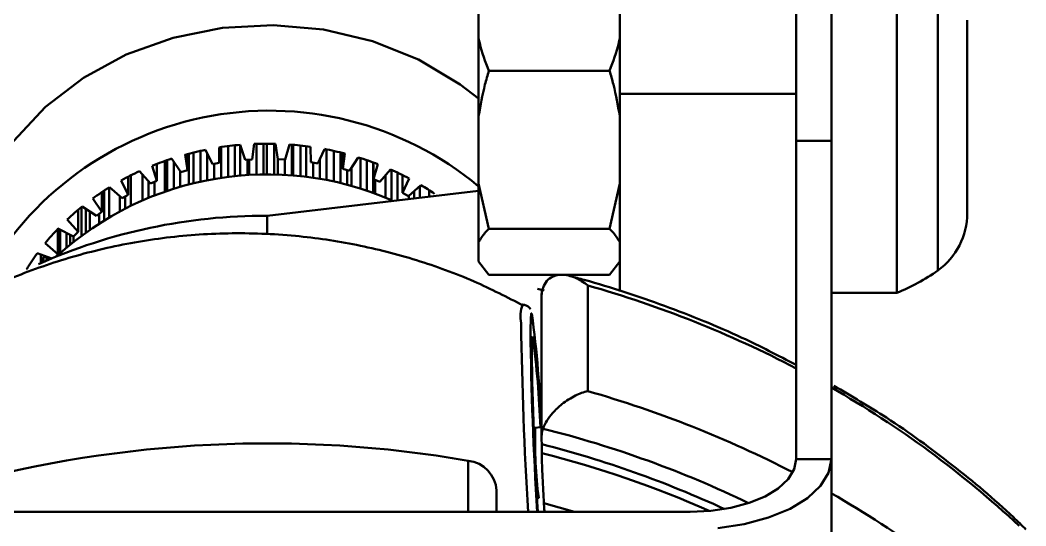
# Model space of a CAD drawing. Header units: millimetres. Extents: x 4430 to 5189, y 950 to 1287.
# Drawn here: x 4771.1 to 4799.61, y 1125.17 to 1139.52 of the extents above; entities that cross this region are included whole.
import ezdxf

# ---------------------------------------------------------------- set-up
doc = ezdxf.new("R2010")
doc.units = ezdxf.units.MM
doc.header["$LTSCALE"] = 0.5
doc.layers.add('BOL', color=7, linetype='Continuous', lineweight=50)

msp = doc.modelspace()

# ---------------------------------------------------------------- linework, layer by layer
at = {"layer": 'BOL'}
for p, q in [((4795.952, 1141.782), (4795.952, 1131.783)), ((4793.098, 1136.096), (4793.098, 1141.096)), ((4794.098, 1141.096), (4794.098, 1136.096)), ((4797.118, 1141.147), (4797.118, 1132.419)), ((4784.098, 1140.356), (4784.098, 1139.002)), ((4788.098, 1140.162), (4788.098, 1137.43)), ((4797.952, 1139.522), (4797.952, 1136.807)), ((4775.436, 1139.019), (4776.836, 1139.301)), ((4776.836, 1139.301), (4778.27, 1139.379)), ((4778.27, 1139.379), (4779.699, 1139.252)), ((4779.699, 1139.252), (4781.085, 1138.922)), ((4774.109, 1138.542), (4775.436, 1139.019)), ((4781.085, 1138.922), (4782.389, 1138.4)), ((4784.098, 1136.796), (4784.098, 1139.002)), ((4772.891, 1137.882), (4774.109, 1138.542)), ((4782.389, 1138.4), (4783.576, 1137.699)), ((4787.809, 1138.086), (4784.387, 1138.086)), ((4771.815, 1137.058), (4772.891, 1137.882)), ((4783.576, 1137.699), (4784.098, 1137.302)), ((4788.098, 1137.43), (4793.098, 1137.43)), ((4788.098, 1131.824), (4788.098, 1137.43)), ((4770.91, 1136.091), (4771.815, 1137.058)), ((4784.098, 1136.796), (4784.098, 1134.887)), ((4797.952, 1136.807), (4797.952, 1134.043)), ((4794.098, 1136.096), (4793.098, 1136.096)), ((4793.098, 1127.067), (4793.098, 1136.096)), ((4794.098, 1127.067), (4794.098, 1136.096)), ((4776.017, 1135.766), (4776.017, 1134.886)), ((4776.208, 1135.81), (4776.208, 1134.928)), ((4776.351, 1135.841), (4776.55, 1135.436)), ((4776.744, 1135.911), (4776.746, 1135.471)), ((4776.746, 1135.911), (4776.746, 1135.471)), ((4776.796, 1135.918), (4776.796, 1135.032)), ((4776.993, 1135.945), (4776.993, 1135.058)), ((4777.19, 1135.968), (4777.19, 1135.079)), ((4777.337, 1135.982), (4777.474, 1135.559)), ((4777.338, 1135.979), (4777.338, 1135.093)), ((4777.737, 1136.007), (4777.673, 1135.571)), ((4777.796, 1136.009), (4777.796, 1135.119)), ((4777.995, 1136.014), (4777.995, 1135.124)), ((4778.09, 1136.014), (4778.09, 1135.124)), ((4778.298, 1136.012), (4778.298, 1135.122)), ((4778.336, 1136.011), (4778.408, 1135.576)), ((4778.736, 1135.991), (4778.608, 1135.566)), ((4778.802, 1135.986), (4778.802, 1135.097)), ((4778.843, 1135.983), (4778.843, 1135.094)), ((4779.048, 1135.963), (4779.048, 1135.075)), ((4779.206, 1135.945), (4779.206, 1135.057)), ((4779.331, 1135.928), (4779.337, 1135.489)), ((4779.725, 1135.864), (4779.534, 1135.457)), ((4779.783, 1135.853), (4779.783, 1134.969)), ((4779.992, 1135.81), (4779.992, 1134.927)), ((4780.181, 1135.766), (4780.181, 1134.885)), ((4780.245, 1135.75), (4780.245, 1135.298)), ((4775.2, 1135.524), (4775.2, 1134.654)), ((4775.27, 1135.549), (4775.27, 1134.677)), ((4775.395, 1135.59), (4775.652, 1135.211)), ((4775.453, 1135.505), (4775.453, 1134.735)), ((4775.774, 1135.704), (4775.841, 1135.268)), ((4775.841, 1135.722), (4775.841, 1135.268)), ((4775.881, 1135.732), (4775.881, 1134.853)), ((4776.398, 1135.745), (4776.398, 1134.966)), ((4776.746, 1135.471), (4776.55, 1135.436)), ((4777.673, 1135.571), (4777.474, 1135.559)), ((4777.545, 1135.563), (4777.545, 1135.108)), ((4777.596, 1135.566), (4777.596, 1135.111)), ((4778.403, 1135.604), (4778.403, 1135.119)), ((4778.608, 1135.566), (4778.408, 1135.576)), ((4778.603, 1135.567), (4778.603, 1135.11)), ((4779.534, 1135.457), (4779.337, 1135.489)), ((4779.402, 1135.478), (4779.402, 1135.032)), ((4779.598, 1135.595), (4779.598, 1135.001)), ((4780.305, 1135.735), (4780.245, 1135.298)), ((4780.686, 1135.627), (4780.435, 1135.244)), ((4780.747, 1135.607), (4780.747, 1134.733)), ((4780.927, 1135.548), (4780.927, 1134.677)), ((4781.107, 1135.484), (4781.107, 1134.615)), ((4781.117, 1135.48), (4781.117, 1135.007)), ((4774.484, 1135.234), (4774.796, 1134.888)), ((4774.843, 1135.389), (4774.975, 1134.965)), ((4774.975, 1135.441), (4774.975, 1134.965)), ((4775.634, 1135.238), (4775.634, 1134.787)), ((4775.841, 1135.268), (4775.652, 1135.211)), ((4776.598, 1135.445), (4776.598, 1135.001)), ((4780.435, 1135.244), (4780.245, 1135.298)), ((4780.371, 1135.263), (4780.371, 1134.839)), ((4780.492, 1135.331), (4780.492, 1134.807)), ((4781.241, 1135.433), (4781.117, 1135.007)), ((4781.603, 1135.283), (4781.298, 1134.933)), ((4781.628, 1135.272), (4781.628, 1134.413)), ((4781.796, 1135.195), (4781.796, 1134.406)), ((4773.967, 1134.973), (4774.161, 1134.567)), ((4774.161, 1135.077), (4774.161, 1134.567)), ((4774.233, 1135.114), (4774.233, 1134.262)), ((4774.564, 1135.146), (4774.564, 1134.412)), ((4774.568, 1135.141), (4774.568, 1134.413)), ((4774.739, 1134.951), (4774.739, 1134.484)), ((4774.975, 1134.965), (4774.796, 1134.888)), ((4774.908, 1134.936), (4774.908, 1134.55)), ((4781.298, 1134.933), (4781.117, 1135.007)), ((4781.163, 1134.989), (4781.163, 1134.596)), ((4781.461, 1135.12), (4781.461, 1134.482)), ((4781.938, 1135.126), (4781.938, 1134.621)), ((4782.125, 1135.03), (4781.938, 1134.621)), ((4773.413, 1134.638), (4773.413, 1134.082)), ((4773.481, 1134.683), (4773.481, 1133.854)), ((4773.619, 1134.77), (4773.619, 1133.937)), ((4773.634, 1134.779), (4773.995, 1134.471)), ((4778.098, 1133.97), (4784.098, 1134.677)), ((4782.106, 1134.527), (4781.938, 1134.621)), ((4782.462, 1134.84), (4782.106, 1134.527)), ((4782.274, 1134.675), (4782.274, 1134.462)), ((4782.427, 1134.81), (4782.427, 1134.48)), ((4782.695, 1134.696), (4782.695, 1134.512)), ((4784.098, 1134.887), (4784.387, 1133.597)), ((4784.098, 1133.222), (4784.098, 1134.887)), ((4788.098, 1134.887), (4787.809, 1133.597)), ((4773.16, 1134.463), (4773.413, 1134.082)), ((4773.922, 1134.533), (4773.922, 1134.106)), ((4774.161, 1134.567), (4773.995, 1134.471)), ((4774.078, 1134.519), (4774.078, 1134.186)), ((4782.122, 1134.541), (4782.122, 1134.444)), ((4788.078, 1134.295), (4788.098, 1134.329)), ((4772.745, 1134.139), (4772.745, 1133.517)), ((4772.836, 1134.215), (4772.836, 1133.415)), ((4772.859, 1134.233), (4773.263, 1133.967)), ((4772.957, 1134.169), (4772.957, 1133.504)), ((4773.075, 1134.091), (4773.075, 1133.589)), ((4773.413, 1134.082), (4773.263, 1133.967)), ((4772.436, 1133.866), (4772.745, 1133.517)), ((4773.342, 1134.027), (4773.342, 1133.767)), ((4778.098, 1133.97), (4778.098, 1133.428)), ((4772.166, 1133.598), (4772.166, 1132.881)), ((4772.172, 1133.604), (4772.613, 1133.386)), ((4772.233, 1133.574), (4772.233, 1132.908)), ((4772.414, 1133.485), (4772.414, 1133.072)), ((4772.745, 1133.517), (4772.613, 1133.386)), ((4787.809, 1133.597), (4784.387, 1133.597)), ((4771.808, 1133.193), (4772.166, 1132.881)), ((4772.513, 1133.436), (4772.513, 1133.157)), ((4772.611, 1133.387), (4772.611, 1133.238)), ((4784.098, 1133.222), (4784.098, 1132.668)), ((4771.585, 1132.904), (4771.996, 1132.758)), ((4771.687, 1132.868), (4771.687, 1132.625)), ((4771.759, 1132.803), (4771.735, 1132.646)), ((4771.759, 1132.803), (4771.843, 1132.805)), ((4771.759, 1132.803), (4771.759, 1132.656)), ((4771.843, 1132.812), (4771.843, 1132.693)), ((4771.896, 1132.793), (4771.896, 1132.716)), ((4771.947, 1132.775), (4771.947, 1132.738)), ((4772.166, 1132.881), (4772.107, 1132.804)), ((4784.098, 1132.668), (4784.387, 1132.293)), ((4788.098, 1132.668), (4787.809, 1132.293)), ((4771.286, 1132.455), (4771.3, 1132.445)), ((4787.809, 1132.293), (4784.387, 1132.293)), ((4785.953, 1131.848), (4785.763, 1131.897)), ((4787.192, 1131.994), (4787.192, 1128.994)), ((4794.098, 1131.783), (4795.952, 1131.783)), ((4785.878, 1131.672), (4785.878, 1127.672)), ((4785.595, 1131.206), (4785.585, 1131.178)), ((4785.604, 1131.201), (4785.595, 1131.206)), ((4785.574, 1131.068), (4785.566, 1130.71)), ((4785.585, 1131.178), (4785.574, 1131.068)), ((4785.606, 1130.351), (4785.602, 1130.123)), ((4785.61, 1130.442), (4785.606, 1130.351)), ((4785.631, 1130.543), (4785.61, 1130.442)), ((4785.635, 1130.537), (4785.631, 1130.543)), ((4785.846, 1128.383), (4785.878, 1128.386)), ((4785.878, 1127.967), (4785.658, 1127.956)), ((4785.703, 1127.958), (4785.658, 1127.956)), ((4785.889, 1127.486), (4785.88, 1127.623)), ((4785.889, 1127.236), (4785.889, 1127.486)), ((4783.804, 1125.567), (4783.804, 1127.02)), ((4793.098, 1127.067), (4793.04, 1126.775)), ((4794.098, 1127.067), (4793.098, 1127.067)), ((4794.021, 1126.677), (4794.098, 1127.067)), ((4794.098, 1049.125), (4794.098, 1127.067)), ((4793.04, 1126.775), (4792.87, 1126.493)), ((4793.793, 1126.302), (4794.021, 1126.677)), ((4792.87, 1126.493), (4792.592, 1126.234)), ((4784.607, 1125.567), (4784.607, 1126.171)), ((4792.592, 1126.234), (4792.219, 1126.007)), ((4793.424, 1125.956), (4793.793, 1126.302)), ((4785.755, 1125.959), (4785.8, 1125.961)), ((4785.755, 1125.959), (4785.8, 1125.961)), ((4785.964, 1125.567), (4785.948, 1125.816)), ((4786.819, 1125.567), (4785.948, 1125.816)), ((4791.765, 1125.82), (4791.246, 1125.681)), ((4792.219, 1126.007), (4791.765, 1125.82)), ((4792.926, 1125.653), (4793.424, 1125.956)), ((4790.098, 1125.567), (4764.098, 1125.567)), ((4785.962, 1125.567), (4785.959, 1125.648)), ((4790.683, 1125.596), (4790.098, 1125.567)), ((4791.246, 1125.681), (4790.683, 1125.596)), ((4792.32, 1125.404), (4792.926, 1125.653)), ((4790.878, 1125.106), (4791.629, 1125.219)), ((4791.629, 1125.219), (4792.32, 1125.404))]:
    msp.add_line(p, q, dxfattribs=at)
for centre, radius, start, end in [((4778.166, 1127.699), 9.254, 50.1339, 153.5407), ((4778.064, 1127.345), 8.666, 101.3992, 105.3237), ((4778.094, 1127.182), 8.833, 94.9119, 98.7875), ((4778.098, 1127.119), 8.895, 88.4662, 92.3237), ((4778.101, 1127.173), 8.841, 82.0075, 85.8814), ((4778.126, 1127.323), 8.69, 75.4823, 79.4002), ((4777.991, 1127.594), 8.407, 107.9829, 111.987), ((4778.197, 1127.568), 8.434, 68.8369, 72.8341), ((4777.849, 1127.92), 8.052, 114.7051, 118.8296), ((4778.325, 1127.877), 8.1, 62.0195, 66.127), ((4778.109, 1126.322), 8.823, 66.4958, 132.6444), ((4777.665, 1128.236), 7.685, 121.6329, 125.8843), ((4778.509, 1128.202), 7.726, 55.8483, 59.2303), ((4777.417, 1128.562), 7.276, 128.7893, 133.1998), ((4795.952, 1134.043), 2, 305.6925, 0), ((4778.056, 1118.23), 15.741, 89.8487, 114.1225), ((4777.146, 1128.838), 6.889, 136.2171, 140.7891), ((4776.846, 1129.07), 6.509, 143.9172, 148.6693), ((4793.983, 1136.783), 5.373, 291.4863, 305.6925), ((4786.639, 1131.671), 0.761, 160.1943, 179.9337), ((4778.636, 1101.938), 31.25, 62.4325, 74.1093), ((4786.253, 1131.118), 0.971, 160.3844, 191.8864), ((4755.679, 1127.118), 30.202, 1.6093, 7.7687), ((4901.298, 1132.535), 116.007, 180.79853, 183.4434), ((4896.338, 1132.277), 110.784, 180.8106, 183.47231), ((4757.819, 1126.918), 28.05, 2.1401, 7.4136), ((4873.79, 1131.231), 88.194, 180.7197, 183.68215), ((4778.632, 1098.927), 31.261, 62.6345, 74.1083), ((4780.042, 1104.455), 28.365, 46.9079, 60.2947), ((4798.17, 1127.561), 12.473, 178.1718, 187.3688), ((4786.636, 1127.671), 0.758, 160.1622, 183.6355), ((4778.526, 1098.418), 30.423, 64.2304, 75.9274), ((4778.102, 1094.218), 33.293, 80.1387, 105.3687), ((4778.472, 1098.392), 30.025, 65.1993, 75.6981), ((4778.457, 1098.094), 30.075, 66.1082, 75.6935), ((4783.703, 1126.12), 0.905, 3.2053, 83.6151), ((4780.043, 1101.456), 28.364, 46.9077, 60.2951)]:
    msp.add_arc(centre, radius, start, end, dxfattribs=at)
for points, knots in [([(4784.098, 1139.002), (4784.107, 1138.956), (4784.172, 1138.647), (4784.288, 1138.345), (4784.387, 1138.086)], [0, 0, 0, 0, 0.145977, 1, 1, 1, 1]), ([(4788.098, 1139.002), (4788.088, 1138.956), (4788.024, 1138.647), (4787.908, 1138.345), (4787.809, 1138.086)], [0, 0, 0, 0, 0.145976, 1, 1, 1, 1]), ([(4784.387, 1138.086), (4784.349, 1137.955), (4784.226, 1137.531), (4784.15, 1137.096), (4784.098, 1136.796)], [0, 0, 0, 0, 0.309701, 1, 1, 1, 1]), ([(4787.809, 1138.086), (4787.847, 1137.955), (4787.97, 1137.531), (4788.045, 1137.096), (4788.098, 1136.796)], [0, 0, 0, 0, 0.309701, 1, 1, 1, 1]), ([(4785.371, 1131.417), (4784.909, 1131.656), (4783.929, 1132.162), (4782.339, 1132.735), (4780.644, 1133.171), (4778.855, 1133.435), (4777.009, 1133.506), (4775.143, 1133.369), (4773.347, 1133.038), (4771.635, 1132.532), (4770.027, 1131.858), (4768.757, 1131.198), (4768.062, 1130.715), (4767.834, 1130.556)], [0, 0, 0, 0, 0.084569, 0.178975, 0.273678, 0.368589, 0.472087, 0.57318, 0.671843, 0.768257, 0.862535, 0.954726, 1, 1, 1, 1]), ([(4784.387, 1133.597), (4784.349, 1133.559), (4784.226, 1133.436), (4784.15, 1133.309), (4784.098, 1133.222)], [0, 0, 0, 0, 0.309699, 1, 1, 1, 1]), ([(4787.809, 1133.597), (4787.847, 1133.559), (4787.97, 1133.436), (4788.045, 1133.309), (4788.098, 1133.222)], [0, 0, 0, 0, 0.309699, 1, 1, 1, 1]), ([(4787.192, 1131.994), (4787.191, 1131.995), (4787.079, 1132.085), (4786.838, 1132.233), (4786.49, 1132.319), (4786.213, 1132.265), (4786.023, 1132.134), (4785.957, 1131.997), (4785.923, 1131.929)], [0, 0, 0, 0, 0.003361, 0.257309, 0.525965, 0.721661, 0.860497, 1, 1, 1, 1]), ([(4793.098, 1129.737), (4792.591, 1130.001), (4791.389, 1130.629), (4789.376, 1131.432), (4787.734, 1131.983), (4786.826, 1132.222), (4786.692, 1132.257)], [0, 0, 0, 0, 0.251494, 0.596076, 0.940748, 1, 1, 1, 1]), ([(4785.889, 1131.736), (4785.889, 1131.784), (4785.89, 1131.86), (4785.895, 1131.853), (4785.897, 1131.85)], [0, 0, 0, 0, 0.633672, 1, 1, 1, 1]), ([(4785.566, 1131.319), (4785.564, 1131.325), (4785.554, 1131.344), (4785.508, 1131.396), (4785.422, 1131.439), (4785.348, 1131.453), (4785.314, 1131.442), (4785.312, 1131.441)], [0, 0, 0, 0, 0.114568, 0.415114, 0.691673, 0.979511, 1, 1, 1, 1]), ([(4785.607, 1130.32), (4785.61, 1130.376), (4785.614, 1130.456), (4785.612, 1130.448), (4785.612, 1130.446)], [0, 0, 0, 0, 0.70487, 1, 1, 1, 1]), ([(4785.923, 1127.928), (4785.957, 1128.004), (4786.023, 1128.156), (4786.213, 1128.402), (4786.49, 1128.662), (4786.838, 1128.88), (4787.079, 1128.968), (4787.191, 1128.994), (4787.192, 1128.994)], [0, 0, 0, 0, 0.1395078, 0.2783396, 0.4740365, 0.7426892, 0.9966414, 1, 1, 1, 1]), ([(4799.613, 1125.07), (4799.496, 1125.185), (4798.841, 1125.827), (4797.543, 1126.91), (4795.844, 1128.163), (4794.67, 1128.851), (4794.168, 1129.146)], [0, 0, 0, 0, 0.07352, 0.410577, 0.747803, 1, 1, 1, 1]), ([(4785.948, 1125.816), (4785.941, 1125.931), (4785.927, 1126.16), (4785.909, 1126.543), (4785.895, 1126.888), (4785.889, 1127.117), (4785.889, 1127.207), (4785.889, 1127.236)], [0, 0, 0, 0, 0.232841, 0.465948, 0.690684, 0.901633, 1, 1, 1, 1])]:
    msp.add_open_spline(points, degree=3, knots=knots, dxfattribs=at)

doc.saveas('drawing.dxf')
